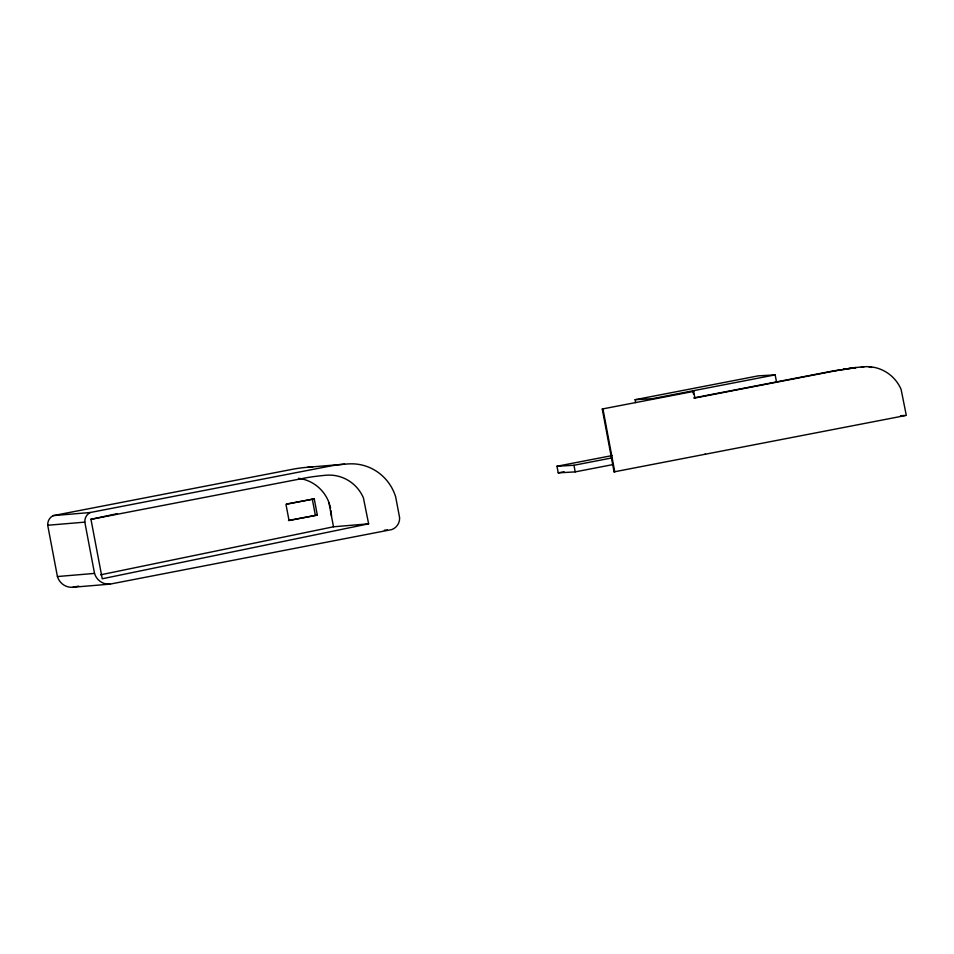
<?xml version="1.0" encoding="UTF-8"?>
<svg xmlns="http://www.w3.org/2000/svg" width="954" height="954" viewBox="0 0 954 954"><rect width="100%" height="100%" fill="white"/><g stroke="black" fill="none" stroke-linecap="round" stroke-linejoin="round"><path stroke-width="1.43" d="M90.964 519.346L102.245 578.768L368.626 523.829L363.391 497.785A38.017 37.23 85.2 0 0 325.934 475.247L323.37 475.486A292.115 286.128 85.2 0 0 308.106 477.429L90.773 519.37L117.187 513.669M100.587 574.821L333.495 526.787L368.626 523.829M635.662 402.612L635.114 399.702L758.203 375.864L775.173 374.874L776.544 382.172M775.173 374.874L652.083 398.712L635.114 399.702M602.26 409.004L602.952 408.956L614.77 471.825L614.078 471.86L602.26 409.004L693.701 391.39L694.858 398.021L835.74 370.748L856.012 367.588L833.414 370.891L693.987 397.878M53.138 515.637L90.236 512.513L329.428 466.208A144.805 141.836 85.2 0 1 349.713 463.859A46.996 46.03 85.2 0 1 395.683 496.927L399.619 517.772A12.008 11.758 85.2 0 1 391.784 529.577L109.972 584.134L72.874 587.259A15.157 14.847 85.2 0 1 57.419 576.538L47.712 525.26A10.017 9.814 85.2 0 1 53.138 515.637L292.329 469.32A144.805 141.836 85.2 0 1 312.614 466.983M286.844 503.962L314.248 498.87L317.312 515.077L289.038 520.55L285.973 504.344L314.248 498.87M613.1 464.55L575.202 471.884L558.233 472.874L556.981 466.256L612.373 455.535M288.49 520.443L317.312 515.077M556.981 466.256L573.962 465.266L611.86 457.932M558.233 472.874L564.064 471.741M614.078 471.86L906.3 415.384L901.089 389.339A38.017 37.23 86.7 0 0 863.668 366.801L861.331 366.944A38.017 37.23 86.7 0 1 863.907 366.801M72.874 587.259L78.717 586.126M853.687 367.731L863.668 366.801M307.51 467.293L344.609 464.169M47.712 525.26L84.811 522.136A10.017 9.814 85.2 0 1 90.236 512.513M384.367 530.197L387.336 529.947M57.419 576.538L94.518 573.414A15.157 14.847 85.2 0 0 109.972 584.134M693.701 391.39L692.998 391.438L693.463 394.085M848.595 368.375L850.92 368.244M843.515 369.126L845.84 368.983M838.459 369.961L840.784 369.818M833.414 370.891L835.74 370.748M694.166 398.068L694.858 398.021M900.516 415.717L904.857 415.467M704.827 454.295L705.519 454.247M329.655 504.666L328.248 500.743A38.017 37.23 85.2 0 0 298.507 478.324M330.012 505.692L330.549 508.255M328.927 502.627L333.495 526.787M312.292 499.037L315.357 515.243M84.811 522.136L94.518 573.414M573.962 465.266L575.202 471.884M331.086 510.819L331.467 516.066M869.046 367.051A38.017 37.23 86.7 0 1 871.586 367.457"/></g></svg>
